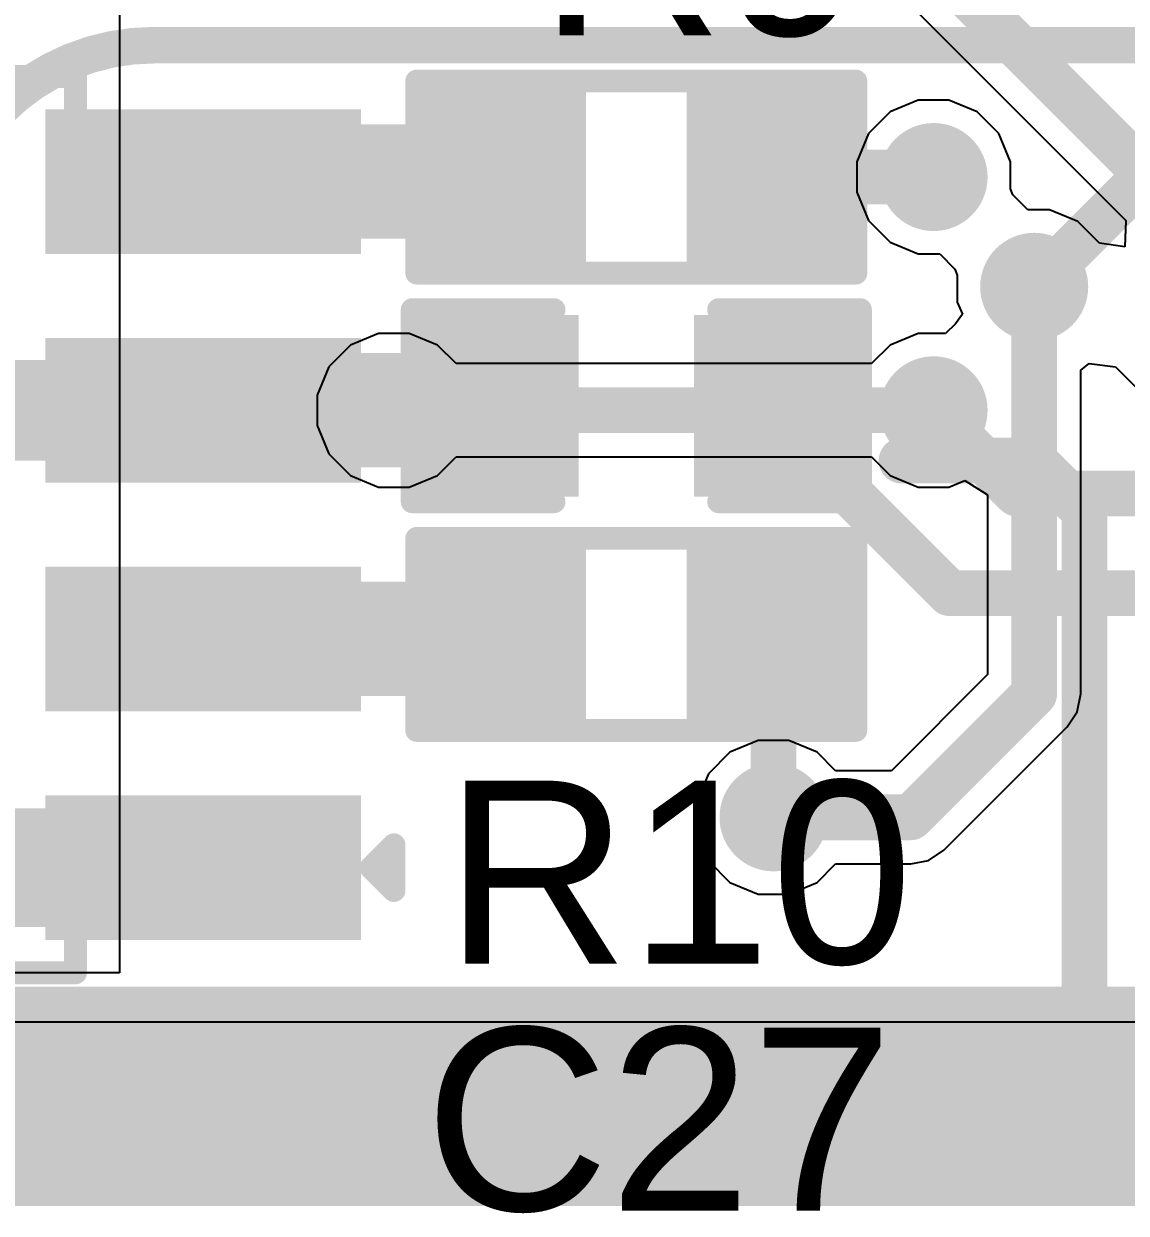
# Model space of a CAD drawing. Header units: millimetres. Extents: x -0.34 to 5.78, y -0.39 to 4.37.
# Drawn here: x 1.7881 to 2.0291, y 2.4444 to 2.7045 of the extents above; entities that cross this region are included whole.
import ezdxf

# ---------------------------------------------------------------- set-up
doc = ezdxf.new("R2010")
doc.units = ezdxf.units.MM
doc.header["$MEASUREMENT"] = 0
for name, color, linetype in [('BottomLayer', 5, 'Continuous'), ('BottomSolder', 6, 'Continuous'), ('TopLayer', 1, 'Continuous'), ('TopOverlay', 2, 'Continuous'), ('TopPaste', 8, 'Continuous'), ('TopSolder', 216, 'Continuous'), ('ViaHoleLayer', 16, 'Continuous')]:
    doc.layers.add(name, color=color, linetype=linetype)
doc.styles.add('Arial', font='', dxfattribs={"height": 0.2})
doc.styles.get('Arial').set_extended_font_data('Arial')

# ---------------------------------------------------------------- blocks, each defined once
blk = doc.blocks.new('SOIC_8_11')
at = {"layer": 'TopLayer'}
for points in [[(-0.07579, 0.08681), (-0.07579, 0.06319), (-0.13681, 0.06319), (-0.13681, 0.08681)], [(0.13681, 0.08681), (0.13681, 0.06319), (0.07579, 0.06319), (0.07579, 0.08681)], [(-0.07579, 0.03681), (-0.07579, 0.01319), (-0.13681, 0.01319), (-0.13681, 0.03681)], [(0.13681, 0.03681), (0.13681, 0.01319), (0.07579, 0.01319), (0.07579, 0.03681)], [(-0.07579, -0.01319), (-0.07579, -0.03681), (-0.13681, -0.03681), (-0.13681, -0.01319)], [(0.13681, -0.01319), (0.13681, -0.03681), (0.07579, -0.03681), (0.07579, -0.01319)], [(-0.07579, -0.06319), (-0.07579, -0.08681), (-0.13681, -0.08681), (-0.13681, -0.06319)], [(0.13681, -0.06319), (0.13681, -0.08681), (0.07579, -0.08681), (0.07579, -0.06319)]]:
    blk.add_hatch(color=1, dxfattribs=at).paths.add_polyline_path(points)
at = {"layer": 'TopOverlay'}
blk.add_hatch(color=2, dxfattribs=at).paths.add_polyline_path([(-0.072, 0.062), (-0.059, 0.062), (-0.059, 0.088), (-0.072, 0.088)])
at = {"layer": 'TopPaste'}
for points in [[(-0.07579, 0.08681), (-0.07579, 0.06319), (-0.13681, 0.06319), (-0.13681, 0.08681)], [(0.13681, 0.08681), (0.13681, 0.06319), (0.07579, 0.06319), (0.07579, 0.08681)], [(-0.07579, 0.03681), (-0.07579, 0.01319), (-0.13681, 0.01319), (-0.13681, 0.03681)], [(0.13681, 0.03681), (0.13681, 0.01319), (0.07579, 0.01319), (0.07579, 0.03681)], [(-0.07579, -0.01319), (-0.07579, -0.03681), (-0.13681, -0.03681), (-0.13681, -0.01319)], [(0.13681, -0.01319), (0.13681, -0.03681), (0.07579, -0.03681), (0.07579, -0.01319)], [(-0.07579, -0.06319), (-0.07579, -0.08681), (-0.13681, -0.08681), (-0.13681, -0.06319)], [(0.13681, -0.06319), (0.13681, -0.08681), (0.07579, -0.08681), (0.07579, -0.06319)]]:
    blk.add_hatch(color=8, dxfattribs=at).paths.add_polyline_path(points)
at = {"layer": 'TopSolder'}
for points in [[(-0.07179, 0.09081), (-0.07179, 0.05919), (-0.14081, 0.05919), (-0.14081, 0.09081)], [(0.14081, 0.09081), (0.14081, 0.05919), (0.07179, 0.05919), (0.07179, 0.09081)], [(-0.07179, 0.04081), (-0.07179, 0.00919), (-0.14081, 0.00919), (-0.14081, 0.04081)], [(0.14081, 0.04081), (0.14081, 0.00919), (0.07179, 0.00919), (0.07179, 0.04081)], [(-0.07179, -0.00919), (-0.07179, -0.04081), (-0.14081, -0.04081), (-0.14081, -0.00919)], [(0.14081, -0.00919), (0.14081, -0.04081), (0.07179, -0.04081), (0.07179, -0.00919)], [(-0.07179, -0.05919), (-0.07179, -0.09081), (-0.14081, -0.09081), (-0.14081, -0.05919)], [(0.14081, -0.05919), (0.14081, -0.09081), (0.07179, -0.09081), (0.07179, -0.05919)]]:
    blk.add_hatch(color=216, dxfattribs=at).paths.add_polyline_path(points)
at = {"layer": 'TopOverlay', "const_width": 0.005}
for points in [[(-0.07837, 0.098), (-0.07837, 0.091)], [(0.07837, 0.098), (-0.07837, 0.098)], [(0.07837, 0.098), (0.07837, 0.091)], [(-0.143, 0.075), (-0.148, 0.08)], [(-0.148, 0.08), (-0.148, 0.07)], [(-0.143, 0.075), (-0.148, 0.07)], [(-0.07837, -0.091), (-0.07837, -0.098)], [(0.07837, -0.091), (0.07837, -0.098)], [(0.07837, -0.098), (-0.07837, -0.098)]]:
    blk.add_lwpolyline(points, dxfattribs=at)
at = {"layer": 'TopOverlay', "const_width": 0.0025}
for points in [[(-0.07962, 0.098, 1), (-0.07712, 0.098, 1)], [(-0.07962, 0.098, 1), (-0.07712, 0.098, 1)], [(0.07712, 0.098, 1), (0.07962, 0.098, 1)], [(0.07712, 0.098, 1), (0.07962, 0.098, 1)], [(-0.07962, 0.091, 1), (-0.07712, 0.091, 1)], [(0.07712, 0.091, 1), (0.07962, 0.091, 1)], [(-0.14925, 0.08, 1), (-0.14675, 0.08, 1)], [(-0.14925, 0.08, 1), (-0.14675, 0.08, 1)], [(-0.14425, 0.075, 1), (-0.14175, 0.075, 1)], [(-0.14425, 0.075, 1), (-0.14175, 0.075, 1)], [(-0.14925, 0.07, 1), (-0.14675, 0.07, 1)], [(-0.14925, 0.07, 1), (-0.14675, 0.07, 1)], [(-0.07962, -0.091, 1), (-0.07712, -0.091, 1)], [(0.07712, -0.091, 1), (0.07962, -0.091, 1)], [(-0.07962, -0.098, 1), (-0.07712, -0.098, 1)], [(-0.07962, -0.098, 1), (-0.07712, -0.098, 1)], [(0.07712, -0.098, 1), (0.07962, -0.098, 1)], [(0.07712, -0.098, 1), (0.07962, -0.098, 1)]]:
    blk.add_lwpolyline(points, format="xyb", close=True, dxfattribs=at)
blk = doc.blocks.new('R___0603_61')
at = {"layer": 'TopLayer'}
for points in [[(-0.015, 0.0175), (-0.015, -0.0175), (-0.045, -0.0175), (-0.045, 0.0175)], [(0.045, 0.0175), (0.045, -0.0175), (0.015, -0.0175), (0.015, 0.0175)]]:
    blk.add_hatch(color=1, dxfattribs=at).paths.add_polyline_path(points)
at = {"layer": 'TopPaste'}
for points in [[(-0.015, 0.0175), (-0.015, -0.0175), (-0.045, -0.0175), (-0.045, 0.0175)], [(0.045, 0.0175), (0.045, -0.0175), (0.015, -0.0175), (0.015, 0.0175)]]:
    blk.add_hatch(color=8, dxfattribs=at).paths.add_polyline_path(points)
at = {"layer": 'TopSolder'}
for points in [[(-0.011, 0.0215), (-0.011, -0.0215), (-0.049, -0.0215), (-0.049, 0.0215)], [(0.049, 0.0215), (0.049, -0.0215), (0.011, -0.0215), (0.011, 0.0215)]]:
    blk.add_hatch(color=216, dxfattribs=at).paths.add_polyline_path(points)
at = {"layer": 'TopOverlay', "const_width": 0.005}
for points in [[(-0.048, 0.021), (0.048, 0.021)], [(-0.048, -0.021), (-0.048, 0.021)], [(0.048, -0.021), (0.048, 0.021)], [(-0.048, -0.021), (0.048, -0.021)]]:
    blk.add_lwpolyline(points, dxfattribs=at)
at = {"layer": 'TopOverlay', "const_width": 0.0025}
for points in [[(-0.04925, 0.021, 1), (-0.04675, 0.021, 1)], [(-0.04925, 0.021, 1), (-0.04675, 0.021, 1)], [(0.04675, 0.021, 1), (0.04925, 0.021, 1)], [(0.04675, 0.021, 1), (0.04925, 0.021, 1)], [(-0.04925, -0.021, 1), (-0.04675, -0.021, 1)], [(-0.04925, -0.021, 1), (-0.04675, -0.021, 1)], [(0.04675, -0.021, 1), (0.04925, -0.021, 1)], [(0.04675, -0.021, 1), (0.04925, -0.021, 1)]]:
    blk.add_lwpolyline(points, format="xyb", close=True, dxfattribs=at)
blk = doc.blocks.new('R___0603_62')
at = {"layer": 'TopLayer'}
for points in [[(-0.015, 0.0175), (-0.015, -0.0175), (-0.045, -0.0175), (-0.045, 0.0175)], [(0.045, 0.0175), (0.045, -0.0175), (0.015, -0.0175), (0.015, 0.0175)]]:
    blk.add_hatch(color=1, dxfattribs=at).paths.add_polyline_path(points)
at = {"layer": 'TopPaste'}
for points in [[(-0.015, 0.0175), (-0.015, -0.0175), (-0.045, -0.0175), (-0.045, 0.0175)], [(0.045, 0.0175), (0.045, -0.0175), (0.015, -0.0175), (0.015, 0.0175)]]:
    blk.add_hatch(color=8, dxfattribs=at).paths.add_polyline_path(points)
at = {"layer": 'TopSolder'}
for points in [[(-0.011, 0.0215), (-0.011, -0.0215), (-0.049, -0.0215), (-0.049, 0.0215)], [(0.049, 0.0215), (0.049, -0.0215), (0.011, -0.0215), (0.011, 0.0215)]]:
    blk.add_hatch(color=216, dxfattribs=at).paths.add_polyline_path(points)
at = {"layer": 'TopOverlay', "const_width": 0.005}
for points in [[(0.048, 0.021), (-0.048, 0.021)], [(-0.048, 0.021), (-0.048, -0.021)], [(0.048, 0.021), (0.048, -0.021)], [(0.048, -0.021), (-0.048, -0.021)]]:
    blk.add_lwpolyline(points, dxfattribs=at)
at = {"layer": 'TopOverlay', "const_width": 0.0025}
for points in [[(-0.04925, 0.021, 1), (-0.04675, 0.021, 1)], [(-0.04925, 0.021, 1), (-0.04675, 0.021, 1)], [(0.04675, 0.021, 1), (0.04925, 0.021, 1)], [(0.04675, 0.021, 1), (0.04925, 0.021, 1)], [(-0.04925, -0.021, 1), (-0.04675, -0.021, 1)], [(-0.04925, -0.021, 1), (-0.04675, -0.021, 1)], [(0.04675, -0.021, 1), (0.04925, -0.021, 1)], [(0.04675, -0.021, 1), (0.04925, -0.021, 1)]]:
    blk.add_lwpolyline(points, format="xyb", close=True, dxfattribs=at)
blk = doc.blocks.new('C___0603_123')
at = {"layer": 'TopLayer'}
for points in [[(-0.015, 0.0175), (-0.015, -0.0175), (-0.045, -0.0175), (-0.045, 0.0175)], [(0.045, 0.0175), (0.045, -0.0175), (0.015, -0.0175), (0.015, 0.0175)]]:
    blk.add_hatch(color=1, dxfattribs=at).paths.add_polyline_path(points)
at = {"layer": 'TopPaste'}
for points in [[(-0.015, 0.0175), (-0.015, -0.0175), (-0.045, -0.0175), (-0.045, 0.0175)], [(0.045, 0.0175), (0.045, -0.0175), (0.015, -0.0175), (0.015, 0.0175)]]:
    blk.add_hatch(color=8, dxfattribs=at).paths.add_polyline_path(points)
at = {"layer": 'TopSolder'}
for points in [[(-0.01264, 0.01986), (-0.01264, -0.01986), (-0.04736, -0.01986), (-0.04736, 0.01986)], [(0.04736, 0.01986), (0.04736, -0.01986), (0.01264, -0.01986), (0.01264, 0.01986)]]:
    blk.add_hatch(color=216, dxfattribs=at).paths.add_polyline_path(points)
at = {"layer": 'TopOverlay', "const_width": 0.005}
for points in [[(-0.018, 0.021), (-0.049, 0.021)], [(-0.049, 0.021), (-0.049, -0.021)], [(0.049, 0.021), (0.018, 0.021)], [(0.049, 0.021), (0.049, -0.021)], [(-0.018, -0.021), (-0.049, -0.021)], [(0.049, -0.021), (0.018, -0.021)]]:
    blk.add_lwpolyline(points, dxfattribs=at)
at = {"layer": 'TopOverlay', "const_width": 0.0025}
for points in [[(-0.05025, 0.021, 1), (-0.04775, 0.021, 1)], [(-0.05025, 0.021, 1), (-0.04775, 0.021, 1)], [(-0.01925, 0.021, 1), (-0.01675, 0.021, 1)], [(0.01675, 0.021, 1), (0.01925, 0.021, 1)], [(0.04775, 0.021, 1), (0.05025, 0.021, 1)], [(0.04775, 0.021, 1), (0.05025, 0.021, 1)], [(-0.05025, -0.021, 1), (-0.04775, -0.021, 1)], [(-0.05025, -0.021, 1), (-0.04775, -0.021, 1)], [(-0.01925, -0.021, 1), (-0.01675, -0.021, 1)], [(0.01675, -0.021, 1), (0.01925, -0.021, 1)], [(0.04775, -0.021, 1), (0.05025, -0.021, 1)], [(0.04775, -0.021, 1), (0.05025, -0.021, 1)]]:
    blk.add_lwpolyline(points, format="xyb", close=True, dxfattribs=at)

msp = doc.modelspace()

# ---------------------------------------------------------------- hatches: boundary and pattern name
at = {"layer": 'BottomLayer'}
h = msp.add_hatch(color=5, dxfattribs=at)
edge = h.paths.add_edge_path()
edge.add_arc((1.987, 2.671), 0.01181, 0, 360)
h = msp.add_hatch(color=5, dxfattribs=at)
edge = h.paths.add_edge_path()
edge.add_arc((2.009, 2.647), 0.01181, 0, 360)
h = msp.add_hatch(color=5, dxfattribs=at)
edge = h.paths.add_edge_path()
edge.add_arc((1.869, 2.62), 0.01181, 0, 360)
h = msp.add_hatch(color=5, dxfattribs=at)
edge = h.paths.add_edge_path()
edge.add_arc((1.987, 2.62), 0.01181, 0, 360)
h = msp.add_hatch(color=5, dxfattribs=at)
edge = h.paths.add_edge_path()
edge.add_arc((1.952, 2.531), 0.01181, 0, 360)
at = {"layer": 'BottomSolder'}
h = msp.add_hatch(color=6, dxfattribs=at)
edge = h.paths.add_edge_path()
edge.add_arc((1.987, 2.671), 0.00991, 0, 360)
h = msp.add_hatch(color=6, dxfattribs=at)
edge = h.paths.add_edge_path()
edge.add_arc((2.009, 2.647), 0.00991, 0, 360)
h = msp.add_hatch(color=6, dxfattribs=at)
edge = h.paths.add_edge_path()
edge.add_arc((1.869, 2.62), 0.00991, 0, 360)
h = msp.add_hatch(color=6, dxfattribs=at)
edge = h.paths.add_edge_path()
edge.add_arc((1.987, 2.62), 0.00991, 0, 360)
h = msp.add_hatch(color=6, dxfattribs=at)
edge = h.paths.add_edge_path()
edge.add_arc((1.952, 2.531), 0.00991, 0, 360)
at = {"layer": 'TopLayer'}
h = msp.add_hatch(color=1, dxfattribs=at)
edge = h.paths.add_edge_path()
edge.add_arc((1.987, 2.671), 0.01181, 0, 360)
h = msp.add_hatch(color=1, dxfattribs=at)
edge = h.paths.add_edge_path()
edge.add_arc((2.009, 2.647), 0.01181, 0, 360)
h = msp.add_hatch(color=1, dxfattribs=at)
edge = h.paths.add_edge_path()
edge.add_arc((1.869, 2.62), 0.01181, 0, 360)
h = msp.add_hatch(color=1, dxfattribs=at)
edge = h.paths.add_edge_path()
edge.add_arc((1.987, 2.62), 0.01181, 0, 360)
h = msp.add_hatch(color=1, dxfattribs=at)
edge = h.paths.add_edge_path()
edge.add_arc((1.952, 2.531), 0.01181, 0, 360)
msp.add_hatch(color=1, dxfattribs=at).paths.add_polyline_path([(2.267, 2.446), (2.267, 2.494), (1.503, 2.494), (1.503, 2.446)])
at = {"layer": 'TopSolder'}
h = msp.add_hatch(color=216, dxfattribs=at)
edge = h.paths.add_edge_path()
edge.add_arc((1.987, 2.671), 0.00991, 0, 360)
h = msp.add_hatch(color=216, dxfattribs=at)
edge = h.paths.add_edge_path()
edge.add_arc((2.009, 2.647), 0.00991, 0, 360)
h = msp.add_hatch(color=216, dxfattribs=at)
edge = h.paths.add_edge_path()
edge.add_arc((1.869, 2.62), 0.00991, 0, 360)
h = msp.add_hatch(color=216, dxfattribs=at)
edge = h.paths.add_edge_path()
edge.add_arc((1.987, 2.62), 0.00991, 0, 360)
h = msp.add_hatch(color=216, dxfattribs=at)
edge = h.paths.add_edge_path()
edge.add_arc((1.952, 2.531), 0.00991, 0, 360)
at = {"layer": 'ViaHoleLayer'}
h = msp.add_hatch(color=16, dxfattribs=at)
edge = h.paths.add_edge_path()
edge.add_arc((1.987, 2.671), 0.00591, 0, 360)
h = msp.add_hatch(color=16, dxfattribs=at)
edge = h.paths.add_edge_path()
edge.add_arc((2.009, 2.647), 0.00591, 0, 360)
h = msp.add_hatch(color=16, dxfattribs=at)
edge = h.paths.add_edge_path()
edge.add_arc((1.869, 2.62), 0.00591, 0, 360)
h = msp.add_hatch(color=16, dxfattribs=at)
edge = h.paths.add_edge_path()
edge.add_arc((1.987, 2.62), 0.00591, 0, 360)
h = msp.add_hatch(color=16, dxfattribs=at)
edge = h.paths.add_edge_path()
edge.add_arc((1.952, 2.531), 0.00591, 0, 360)

# ---------------------------------------------------------------- linework, layer by layer
at = {"layer": 'BottomLayer'}
for p, q in [((1.91517, 2.77541), (2.02905, 2.66153)), ((1.98366, 2.68781), (1.97748, 2.68525)), ((1.99034, 2.68781), (1.98366, 2.68781)), ((1.99652, 2.68525), (1.99034, 2.68781)), ((1.97748, 2.68525), (1.97275, 2.68052)), ((2.00125, 2.68052), (1.99652, 2.68525)), ((1.97275, 2.68052), (1.97019, 2.67434)), ((2.00381, 2.67434), (2.00125, 2.68052)), ((1.97019, 2.67434), (1.97019, 2.66766)), ((2.00381, 2.66843), (2.00381, 2.67434)), ((2.00433, 2.66714), (2.00381, 2.66843)), ((1.97019, 2.66766), (1.97275, 2.66148)), ((2.00763, 2.66381), (2.00433, 2.66714)), ((2.01234, 2.66381), (2.00763, 2.66381)), ((2.01852, 2.66125), (2.01234, 2.66381)), ((1.97275, 2.66148), (1.97748, 2.65675)), ((2.02325, 2.65652), (2.01852, 2.66125)), ((2.02905, 2.66153), (2.02882, 2.65577)), ((1.97748, 2.65675), (1.98366, 2.65419)), ((2.02882, 2.65577), (2.02325, 2.65652)), ((1.98366, 2.65419), (1.98837, 2.65419)), ((1.98837, 2.65419), (1.99167, 2.65086)), ((1.99167, 2.65086), (1.99219, 2.64957)), ((1.99219, 2.64957), (1.99219, 2.64366)), ((1.99219, 2.64366), (1.99329, 2.641)), ((1.99329, 2.641), (1.99182, 2.63891)), ((1.99182, 2.63891), (1.98961, 2.63681)), ((1.86566, 2.63681), (1.85948, 2.63425)), ((1.87234, 2.63681), (1.86566, 2.63681)), ((1.87852, 2.63425), (1.87234, 2.63681)), ((1.98366, 2.63681), (1.97748, 2.63425)), ((1.98961, 2.63681), (1.98366, 2.63681)), ((1.85948, 2.63425), (1.85475, 2.62952)), ((1.88258, 2.6302), (1.87852, 2.63425)), ((1.97748, 2.63425), (1.97342, 2.6302)), ((1.85475, 2.62952), (1.85219, 2.62334)), ((1.97342, 2.6302), (1.88258, 2.6302)), ((2.0192, 2.62877), (2.02101, 2.63026)), ((2.02101, 2.63026), (2.02675, 2.62948)), ((2.02675, 2.62948), (2.03148, 2.62475)), ((2.0192, 2.558), (2.0192, 2.62877)), ((1.85219, 2.62334), (1.85219, 2.61666)), ((1.85219, 2.61666), (1.85475, 2.61048)), ((1.85475, 2.61048), (1.85948, 2.60575)), ((1.87852, 2.60575), (1.88258, 2.6098)), ((1.88258, 2.6098), (1.97342, 2.6098)), ((1.97342, 2.6098), (1.97748, 2.60575)), ((1.85948, 2.60575), (1.86566, 2.60319)), ((1.87234, 2.60319), (1.87852, 2.60575)), ((1.97748, 2.60575), (1.98366, 2.60319)), ((1.99034, 2.60319), (1.9938, 2.60462)), ((1.9938, 2.60462), (1.9988, 2.6015)), ((1.86566, 2.60319), (1.87234, 2.60319)), ((1.98366, 2.60319), (1.99034, 2.60319)), ((1.9988, 2.6015), (1.9988, 2.56222)), ((1.9988, 2.56222), (1.97778, 2.5412)), ((2.01842, 2.5541), (2.0192, 2.558)), ((2.01621, 2.55079), (2.01842, 2.5541)), ((1.98921, 2.52379), (2.01621, 2.55079)), ((1.94866, 2.54781), (1.94248, 2.54525)), ((1.95534, 2.54781), (1.94866, 2.54781)), ((1.96152, 2.54525), (1.95534, 2.54781)), ((1.94248, 2.54525), (1.93775, 2.54052)), ((1.96558, 2.5412), (1.96152, 2.54525)), ((1.97778, 2.5412), (1.96558, 2.5412)), ((1.93775, 2.54052), (1.93519, 2.53434)), ((1.93519, 2.53434), (1.93519, 2.52766)), ((1.93519, 2.52766), (1.93775, 2.52148)), ((1.9859, 2.52158), (1.98921, 2.52379)), ((1.93775, 2.52148), (1.94248, 2.51675)), ((1.96152, 2.51675), (1.96558, 2.5208)), ((1.96558, 2.5208), (1.982, 2.5208)), ((1.982, 2.5208), (1.9859, 2.52158)), ((1.94248, 2.51675), (1.94866, 2.51419)), ((1.95534, 2.51419), (1.96152, 2.51675)), ((1.94866, 2.51419), (1.95534, 2.51419)), ((2.05735, 2.48622), (1.42365, 2.48622))]:
    msp.add_line(p, q, dxfattribs=at)
for points, const_width in [([(1.91939, 2.78561), (2.041, 2.664)], 0.01), ([(2.009, 2.558), (2.009, 2.647)], 0.01), ([(1.869, 2.62), (1.987, 2.62)], 0.01), ([(1.982, 2.531), (2.009, 2.558)], 0.01), ([(1.952, 2.531), (1.982, 2.531)], 0.01), ([(1.419, 2.475), (2.062, 2.475)], 0.012), ([(1.281, 2.453), (2.09, 2.453)], 0.01)]:
    msp.add_lwpolyline(points, dxfattribs=dict(at, const_width=const_width))
at = {"layer": 'BottomLayer', "const_width": 0.005}
for points in [[(2.0065, 2.647, 1), (2.0115, 2.647, 1)], [(1.8665, 2.62, 1), (1.8715, 2.62, 1)], [(1.9845, 2.62, 1), (1.9895, 2.62, 1)], [(2.0065, 2.558, 1), (2.0115, 2.558, 1)], [(2.0065, 2.558, 1), (2.0115, 2.558, 1)], [(1.9495, 2.531, 1), (1.9545, 2.531, 1)], [(1.9795, 2.531, 1), (1.9845, 2.531, 1)], [(1.9795, 2.531, 1), (1.9845, 2.531, 1)]]:
    msp.add_lwpolyline(points, format="xyb", close=True, dxfattribs=at)
at = {"layer": 'TopLayer'}
for p, q in [((1.809, 2.96), (1.809, 2.497)), ((1.809, 2.497), (1.632, 2.497))]:
    msp.add_line(p, q, dxfattribs=at)
at = {"layer": 'TopLayer', "const_width": 0.008}
msp.add_lwpolyline([(1.78294, 2.68594, -0.198711), (1.81652, 2.69983)], format="xyb", dxfattribs=at)
at = {"layer": 'TopLayer'}
for points, const_width in [([(1.81652, 2.69983), (2.14252, 2.69983)], 0.008), ([(2.009, 2.647), (2.04215, 2.68015)], 0.01), ([(1.8273, 2.67), (1.889, 2.67)], 0.025), ([(1.952, 2.671), (1.987, 2.671)], 0.012), ([(1.8273, 2.62), (1.869, 2.62)], 0.025), ([(1.869, 2.62), (1.892, 2.62)], 0.025), ([(1.772, 2.62), (1.8273, 2.62)], 0.022), ([(1.952, 2.6185), (1.952, 2.621)], 0.01), ([(1.987, 2.62), (2.00519, 2.60181)], 0.01), ([(1.952, 2.6185), (1.9905, 2.58)], 0.01), ([(2.00519, 2.60181), (2.14212, 2.60181)], 0.01), ([(1.9905, 2.58), (2.21526, 2.58)], 0.01), ([(1.8273, 2.57), (1.89, 2.57)], 0.025), ([(1.952, 2.531), (1.952, 2.571)], 0.01), ([(1.747, 2.52), (1.8273, 2.52)], 0.022)]:
    msp.add_lwpolyline(points, dxfattribs=dict(at, const_width=const_width))
for points, const_width in [([(1.81452, 2.69983, 1), (1.81852, 2.69983, 1)], 0.004), ([(1.81452, 2.69983, 1), (1.81852, 2.69983, 1)], 0.004), ([(1.82105, 2.67, 1), (1.83355, 2.67, 1)], 0.0125), ([(1.88275, 2.67, 1), (1.89525, 2.67, 1)], 0.0125), ([(1.949, 2.671, 1), (1.955, 2.671, 1)], 0.006), ([(1.984, 2.671, 1), (1.99, 2.671, 1)], 0.006), ([(2.0065, 2.647, 1), (2.0115, 2.647, 1)], 0.005), ([(1.82105, 2.62, 1), (1.83355, 2.62, 1)], 0.0125), ([(1.86275, 2.62, 1), (1.87525, 2.62, 1)], 0.0125), ([(1.86275, 2.62, 1), (1.87525, 2.62, 1)], 0.0125), ([(1.88575, 2.62, 1), (1.89825, 2.62, 1)], 0.0125), ([(1.8218, 2.62, 1), (1.8328, 2.62, 1)], 0.011), ([(1.9495, 2.621, 1), (1.9545, 2.621, 1)], 0.005), ([(1.9845, 2.62, 1), (1.9895, 2.62, 1)], 0.005), ([(1.9495, 2.6185, 1), (1.9545, 2.6185, 1)], 0.005), ([(1.9495, 2.6185, 1), (1.9545, 2.6185, 1)], 0.005), ([(2.00269, 2.60181, 1), (2.00769, 2.60181, 1)], 0.005), ([(2.00269, 2.60181, 1), (2.00769, 2.60181, 1)], 0.005), ([(1.988, 2.58, 1), (1.993, 2.58, 1)], 0.005), ([(1.988, 2.58, 1), (1.993, 2.58, 1)], 0.005), ([(1.82105, 2.57, 1), (1.83355, 2.57, 1)], 0.0125), ([(1.88375, 2.57, 1), (1.89625, 2.57, 1)], 0.0125), ([(1.9495, 2.571, 1), (1.9545, 2.571, 1)], 0.005), ([(1.9495, 2.531, 1), (1.9545, 2.531, 1)], 0.005), ([(1.8218, 2.52, 1), (1.8328, 2.52, 1)], 0.011)]:
    msp.add_lwpolyline(points, format="xyb", close=True, dxfattribs=dict(at, const_width=const_width))
at = {"layer": 'TopOverlay', "const_width": 0.01}
for points in [[(1.98, 2.609), (2.009, 2.609)], [(2.009, 2.609), (2.02, 2.598)], [(2.02, 2.475), (2.02, 2.598)], [(2.008, 2.463), (2.02, 2.475)], [(1.988, 2.463), (2.008, 2.463)]]:
    msp.add_lwpolyline(points, dxfattribs=at)
at = {"layer": 'TopOverlay', "const_width": 0.005}
for points in [[(1.9775, 2.609, 1), (1.9825, 2.609, 1)], [(2.0065, 2.609, 1), (2.0115, 2.609, 1)], [(2.0065, 2.609, 1), (2.0115, 2.609, 1)], [(2.0175, 2.598, 1), (2.0225, 2.598, 1)], [(2.0175, 2.598, 1), (2.0225, 2.598, 1)], [(2.0175, 2.475, 1), (2.0225, 2.475, 1)], [(2.0175, 2.475, 1), (2.0225, 2.475, 1)], [(1.9855, 2.463, 1), (1.9905, 2.463, 1)], [(2.0055, 2.463, 1), (2.0105, 2.463, 1)], [(2.0055, 2.463, 1), (2.0105, 2.463, 1)]]:
    msp.add_lwpolyline(points, format="xyb", close=True, dxfattribs=at)

# ---------------------------------------------------------------- block references
at = {"rotation": 180}
for name, p in [('SOIC_8_11', (1.721, 2.595)), ('R___0603_62', (1.922, 2.671)), ('C___0603_123', (1.922, 2.621))]:
    msp.add_blockref(name, p, dxfattribs=at)
msp.add_blockref('R___0603_61', (1.922, 2.571))

# ---------------------------------------------------------------- texts
at = {"layer": 'TopOverlay', "style": 'Arial'}
for s, p in [('R9', (1.90068, 2.70201)), ('R10', (1.88002, 2.49901)), ('C27', (1.87568, 2.44501))]:
    msp.add_text(s, height=0.04, dxfattribs=at).set_placement(p)

doc.saveas('drawing.dxf')
